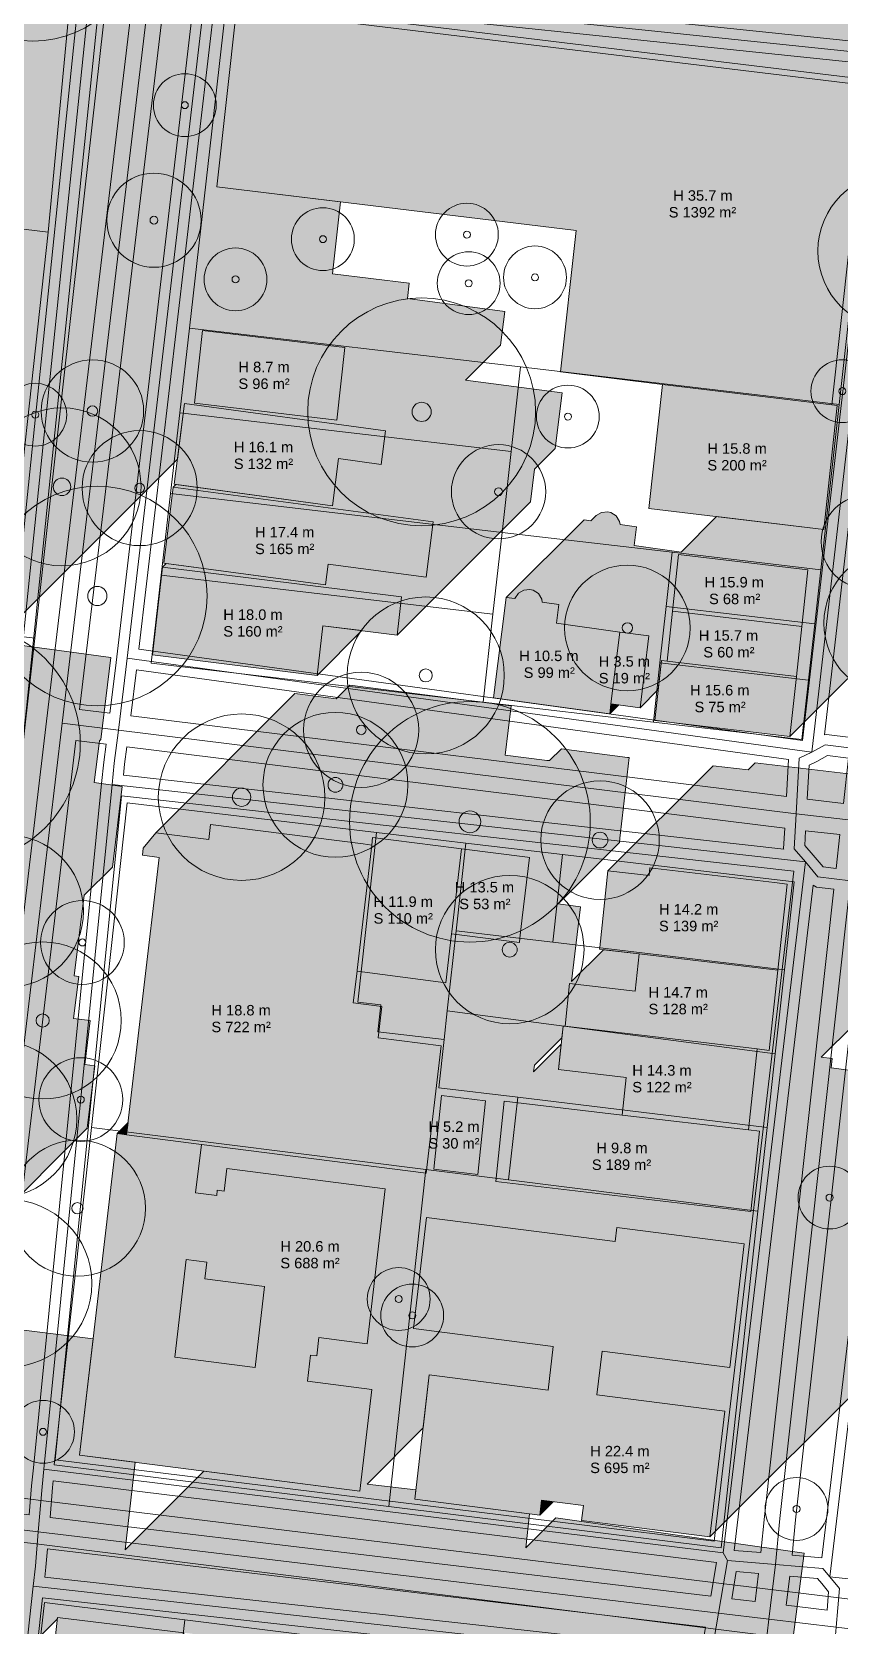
# Model space of a CAD drawing. Header units: metres. Extents: x -8 to 1190, y -11 to 1223.
# Drawn here: x 88.1 to 165.3, y 398 to 550.3 of the extents above; entities that cross this region are included whole.
import ezdxf

# ---------------------------------------------------------------- set-up
doc = ezdxf.new("R2010")
doc.units = ezdxf.units.M
doc.header["$MEASUREMENT"] = 0
for name, color, linetype, lineweight, true_color in [('TPX_BUILDING_AREAS_TEXT', 7, 'CONTINUOUS', 0, 0x000000), ('TPX_BUILDING_HEIGHTS_TEXT', 7, 'CONTINUOUS', 0, 0x000000), ('TPX_BUILDINGS', 7, 'CONTINUOUS', 0, 0x000000), ('TPX_BUILDINGS_HATCH', 7, 'CONTINUOUS', 0, 0xf0f0f0), ('TPX_BUILDINGS_SHADOWS_HATCH', 7, 'CONTINUOUS', 0, 0x000000), ('TPX_BUILDINGS_SHADOWS_OUTLINES', 7, 'CONTINUOUS', 0, 0x000000), ('TPX_CADASTRES', 7, 'CONTINUOUS', 0, 0x646464), ('TPX_RAILWAYS_AXES', 7, 'CONTINUOUS', 0, 0x464646), ('TPX_ROADS_AXES', 7, 'CONTINUOUS', 0, 0x323232), ('TPX_ROADS_CONTOURS', 7, 'CONTINUOUS', 0, 0x646464), ('TPX_VEGETATION_TREES_INDIVIDUAL', 7, 'CONTINUOUS', 0, 0x136734)]:
    doc.layers.add(name, color=color, linetype=linetype, lineweight=lineweight, true_color=true_color)
doc.styles.add('TPX_TEXTE', font='arial.ttf')

# ---------------------------------------------------------------- blocks, each defined once
blk = doc.blocks.new('TREETR006_CR070')
at = {"layer": 'TPX_VEGETATION_TREES_INDIVIDUAL'}
for radius in [7, 0.583]:
    blk.add_circle((0, 0, 0.04), radius, dxfattribs=at)
blk = doc.blocks.new('TREETR003_CR030')
at = {"layer": 'TPX_VEGETATION_TREES_INDIVIDUAL'}
for radius in [3, 0.333]:
    blk.add_circle((0, 0, 0.04), radius, dxfattribs=at)
blk = doc.blocks.new('TREETR005_CR065')
at = {"layer": 'TPX_VEGETATION_TREES_INDIVIDUAL'}
for radius in [6.5, 0.542]:
    blk.add_circle((0, 0, 0.04), radius, dxfattribs=at)
blk = doc.blocks.new('TREETR008_CR057')
at = {"layer": 'TPX_VEGETATION_TREES_INDIVIDUAL'}
for radius in [5.66, 0.75]:
    blk.add_circle((0, 0, 0.04), radius, dxfattribs=at)
blk = doc.blocks.new('TREETR007_CR071')
at = {"layer": 'TPX_VEGETATION_TREES_INDIVIDUAL'}
for radius in [7.09, 0.708]:
    blk.add_circle((0, 0, 0.04), radius, dxfattribs=at)
blk = doc.blocks.new('TREETR004_CR045')
at = {"layer": 'TPX_VEGETATION_TREES_INDIVIDUAL'}
for radius in [4.5, 0.375]:
    blk.add_circle((0, 0, 0.04), radius, dxfattribs=at)
blk = doc.blocks.new('TREETR006_CR073')
at = {"layer": 'TPX_VEGETATION_TREES_INDIVIDUAL'}
for radius in [7.28, 0.625]:
    blk.add_circle((0, 0, 0.04), radius, dxfattribs=at)
blk = doc.blocks.new('TREETR005_CR060')
at = {"layer": 'TPX_VEGETATION_TREES_INDIVIDUAL'}
for radius in [6, 0.5]:
    blk.add_circle((0, 0, 0.04), radius, dxfattribs=at)
blk = doc.blocks.new('TREETR008_CR076')
at = {"layer": 'TPX_VEGETATION_TREES_INDIVIDUAL'}
for radius in [7.55, 0.833]:
    blk.add_circle((0, 0, 0.04), radius, dxfattribs=at)
blk = doc.blocks.new('TREETR014_CR114')
at = {"layer": 'TPX_VEGETATION_TREES_INDIVIDUAL'}
for radius in [11.39, 1.36]:
    blk.add_circle((0, 0, 0.04), radius, dxfattribs=at)
blk = doc.blocks.new('TREETR005_CR055')
at = {"layer": 'TPX_VEGETATION_TREES_INDIVIDUAL'}
for radius in [5.5, 0.458]:
    blk.add_circle((0, 0, 0.04), radius, dxfattribs=at)
blk = doc.blocks.new('TREETR006_CR075')
at = {"layer": 'TPX_VEGETATION_TREES_INDIVIDUAL'}
for radius in [7.5, 0.625]:
    blk.add_circle((0, 0, 0.04), radius, dxfattribs=at)
blk = doc.blocks.new('TREETR003_CR040')
at = {"layer": 'TPX_VEGETATION_TREES_INDIVIDUAL'}
for radius in [4, 0.333]:
    blk.add_circle((0, 0, 0.04), radius, dxfattribs=at)
blk = doc.blocks.new('TREETR009_CR109')
at = {"layer": 'TPX_VEGETATION_TREES_INDIVIDUAL'}
for radius in [10.88, 0.917]:
    blk.add_circle((0, 0, 0.04), radius, dxfattribs=at)
blk = doc.blocks.new('TREETR005_CR049')
at = {"layer": 'TPX_VEGETATION_TREES_INDIVIDUAL'}
for radius in [4.89, 0.5]:
    blk.add_circle((0, 0, 0.04), radius, dxfattribs=at)
blk = doc.blocks.new('TREETR007_CR069')
at = {"layer": 'TPX_VEGETATION_TREES_INDIVIDUAL'}
for radius in [6.92, 0.708]:
    blk.add_circle((0, 0, 0.04), radius, dxfattribs=at)
blk = doc.blocks.new('TREETR010_CR115')
at = {"layer": 'TPX_VEGETATION_TREES_INDIVIDUAL'}
for radius in [11.49, 1.04]:
    blk.add_circle((0, 0, 0.04), radius, dxfattribs=at)
blk = doc.blocks.new('TREETR007_CR080')
at = {"layer": 'TPX_VEGETATION_TREES_INDIVIDUAL'}
for radius in [8, 0.667]:
    blk.add_circle((0, 0, 0.04), radius, dxfattribs=at)
blk = doc.blocks.new('TREETR009_CR105')
at = {"layer": 'TPX_VEGETATION_TREES_INDIVIDUAL'}
for radius in [10.48, 0.917]:
    blk.add_circle((0, 0, 0.04), radius, dxfattribs=at)
blk = doc.blocks.new('TREETR009_CR080')
at = {"layer": 'TPX_VEGETATION_TREES_INDIVIDUAL'}
for radius in [7.95, 0.875]:
    blk.add_circle((0, 0, 0.04), radius, dxfattribs=at)
blk = doc.blocks.new('TREETR012_CR103')
at = {"layer": 'TPX_VEGETATION_TREES_INDIVIDUAL'}
for radius in [10.33, 1.23]:
    blk.add_circle((0, 0, 0.04), radius, dxfattribs=at)

msp = doc.modelspace()

# ---------------------------------------------------------------- hatches: boundary and pattern name
at = {"layer": 'TPX_BUILDINGS_HATCH'}
for points in [[(62.11, 554.17), (60.9, 542.78), (69.66, 541.71), (69.81, 543.08), (77.14, 542.21), (76.12, 532.82), (77.31, 532.68), (89.66, 531.19), (91.88, 554.83), (62.56, 558.43), (62.42, 557.15), (62.11, 554.17)], [(107.62, 552.51), (105.76, 535.53), (140.05, 531.37), (138.56, 517.84), (148.29, 516.66), (164.48, 514.7), (167.84, 545.22), (107.62, 552.51)], [(63.1, 514.15), (61.51, 499.61), (74.62, 498.03), (74.22, 494.35), (85.48, 492.99), (89.66, 531.19), (77.31, 532.68), (77.12, 530.95), (65.12, 532.4), (63.87, 520.96), (75.16, 519.6), (74.41, 512.79), (63.1, 514.15)], [(104.4, 521.81), (103.62, 514.87), (117.2, 513.23), (117.98, 520.17), (104.4, 521.81)], [(148.29, 516.66), (146.99, 504.81), (163.69, 502.79), (164.99, 514.64), (164.48, 514.7), (148.29, 516.66)], [(102.67, 514.84), (101.69, 507.12), (116.79, 505.06), (117.36, 509.57), (121.45, 509.01), (121.86, 512.22), (102.67, 514.84)], [(101.6, 506.85), (100.69, 499.57), (116.12, 497.51), (116.37, 499.48), (125.74, 498.23), (126.4, 503.54), (101.6, 506.85)], [(149.84, 500.4), (149.25, 495), (161.61, 493.53), (162.19, 498.93), (149.84, 500.4)], [(100.58, 499.19), (99.61, 490.81), (115.34, 488.86), (115.89, 493.59), (122.98, 492.71), (123.4, 496.35), (100.58, 499.19)], [(133.39, 496.3), (132.18, 486.72), (143.26, 485.19), (143.38, 486.15), (144.24, 493), (138.18, 493.83), (138.41, 495.63), (136.83, 495.85), (136.77, 496.14), (136.45, 496.67), (135.94, 497), (135.65, 497.07), (135.05, 497.01), (134.54, 496.7), (134.21, 496.19), (133.39, 496.3)], [(149.25, 495), (148.74, 490.21), (161.09, 488.74), (161.61, 493.53), (149.25, 495)], [(144.24, 493), (143.38, 486.15), (146.16, 485.77), (147.01, 492.62), (144.24, 493)], [(148.2, 490.27), (147.58, 484.55), (160.47, 483.01), (161.09, 488.74), (148.74, 490.21), (148.2, 490.27)], [(100.24, 471.47), (97.14, 444.96), (104.28, 444.04), (125.75, 441.29), (127.17, 453.47), (121.15, 454.24), (121.51, 457.22), (118.78, 457.57), (119.14, 460.59), (119.15, 460.7), (120.55, 472.65), (119.74, 472.75), (105.15, 474.61), (104.98, 473.17), (99.92, 473.82), (98.73, 472.34), (98.65, 471.67), (100.24, 471.47)], [(119.15, 460.7), (119.14, 460.59), (127.62, 459.5), (128.16, 464.17), (128.18, 464.36), (129.11, 472.29), (128.84, 472.32), (128.63, 472.35), (120.63, 473.37), (120.55, 472.65), (119.15, 460.7)], [(128.18, 464.36), (128.16, 464.17), (134.64, 463.34), (134.68, 463.74), (134.91, 465.68), (135.59, 471.46), (135.43, 471.48), (129.11, 472.29), (128.18, 464.36)], [(142.31, 462.86), (142.3, 462.69), (146.08, 462.24), (159.3, 460.69), (160.19, 468.92), (159, 469.06), (147.1, 470.46), (147.02, 469.74), (143.1, 470.19), (142.31, 462.86)], [(139.44, 459.42), (139, 455.33), (157.34, 453.17), (158.49, 453.03), (159.3, 460.69), (146.08, 462.24), (145.7, 458.69), (139.44, 459.42)], [(138.81, 455.35), (138.37, 451.21), (144.83, 450.45), (144.45, 446.85), (156.52, 445.44), (157.34, 453.17), (139, 455.33), (138.81, 455.35)], [(127.19, 448.71), (126.46, 441.67), (130.66, 441.18), (131.4, 448.22), (127.19, 448.71)], [(133.2, 448.18), (132.38, 440.51), (156.74, 437.65), (157.56, 445.32), (156.52, 445.44), (144.45, 446.85), (133.2, 448.18)], [(125.76, 437.08), (124.52, 426.46), (137.88, 424.75), (137.4, 420.58), (126.04, 422.03), (124.66, 410.15), (136.6, 408.63), (136.76, 410.05), (140.75, 409.54), (140.58, 408.12), (152.83, 406.55), (154.24, 418.57), (142.04, 420.13), (142.53, 424.29), (154.72, 422.73), (156.09, 434.55), (143.93, 436.1), (143.78, 434.78), (125.76, 437.08)], [(90.54, 398.86), (88.33, 378.94), (90.11, 378.73), (90.02, 377.89), (98.59, 376.85), (100.04, 389.94), (101.78, 389.73), (102.62, 397.39), (90.54, 398.86)]]:
    msp.add_hatch(color=256, dxfattribs=at).paths.add_polyline_path(points)
h = msp.add_hatch(color=256, dxfattribs=at)
h.paths.add_polyline_path([(96.23, 445.08), (92.64, 414.36), (119.42, 410.93), (120.56, 420.64), (114.41, 421.43), (114.7, 423.93), (115.29, 423.85), (115.5, 425.61), (120.1, 425.01), (121.83, 439.82), (106.7, 441.75), (106.45, 439.59), (105.8, 439.67), (105.74, 439.16), (103.73, 439.43), (104.28, 444.04), (97.14, 444.96), (96.23, 445.08)])
h.paths.add_polyline_path([(101.75, 423.71), (102.84, 433.06), (104.81, 432.81), (104.62, 431.2), (110.32, 430.47), (109.41, 422.73), (101.75, 423.71)], flags=16)
at = {"layer": 'TPX_BUILDINGS_SHADOWS_HATCH'}
h = msp.add_hatch(color=256, dxfattribs=at)
h.paths.add_polyline_path([(79.32, 575.18), (62.56, 558.43), (91.88, 554.83), (89.66, 531.19), (85.48, 492.99), (101.99, 509.51), (102.67, 514.84), (121.86, 512.22), (121.45, 509.01), (117.36, 509.57), (116.79, 505.06), (101.85, 507.1), (101.6, 506.85), (126.4, 503.54), (125.74, 498.23), (116.37, 499.48), (116.12, 497.51), (100.93, 499.54), (100.58, 499.19), (123.4, 496.35), (122.98, 492.71), (135.71, 505.44), (136.07, 508.56), (138.05, 510.53), (138.71, 515.84), (129.51, 517.07), (132.84, 520.4), (133.24, 523.61), (123.97, 524.87), (124.13, 526.32), (116.81, 527.21), (117.56, 534.1), (105.76, 535.53), (107.62, 552.51), (167.84, 545.22), (164.48, 514.7), (164.99, 514.64), (163.69, 502.79), (153.47, 504.03), (150.08, 500.64), (145.6, 501.25), (145.83, 503.06), (144.26, 503.27), (144.19, 503.57), (143.88, 504.09), (143.37, 504.42), (143.08, 504.49), (142.48, 504.43), (141.97, 504.12), (141.47, 503.63), (140.81, 503.73), (133.39, 496.3), (134.21, 496.19), (134.54, 496.7), (135.05, 497.01), (135.65, 497.07), (135.94, 497), (136.45, 496.67), (136.77, 496.14), (136.83, 495.85), (138.41, 495.63), (138.18, 493.83), (144.24, 493), (147.01, 492.62), (146.16, 485.77), (147.9, 487.51), (148.2, 490.27), (148.74, 490.21), (149.25, 495), (149.84, 500.4), (162.19, 498.93), (161.61, 493.53), (161.09, 488.74), (160.47, 483.01), (171.5, 494.04), (172.12, 499.77), (172.19, 499.84), (172.71, 504.63), (172.85, 504.77), (173.43, 510.17), (171.32, 510.42), (174.86, 513.96), (176.16, 525.81), (175.65, 525.87), (182.97, 533.19), (181.97, 533.31), (183.16, 543.73), (189.37, 542.95), (195.37, 542.2), (201.97, 541.38), (207.92, 540.63), (213.69, 539.91), (213.56, 538.76), (214.07, 538.71), (215.11, 539.7), (217.15, 539.44), (217.83, 538.1), (219.87, 537.84), (219.98, 538.85), (222.83, 538.49), (223.81, 537.5), (225.87, 537.24), (227.82, 537), (229.24, 537.69), (231.8, 537.38), (234.8, 537), (235.84, 535.99), (238.09, 535.72), (239.72, 535.51), (241.23, 536.19), (244.01, 535.85), (243.91, 534.98), (242.86, 526), (251, 534.14), (252.04, 543.12), (252.14, 543.98), (249.36, 544.32), (247.85, 543.65), (246.23, 543.85), (245.8, 543.43), (243.55, 543.7), (242.5, 544.71), (239.5, 545.08), (239.43, 545.01), (236.88, 545.33), (235.46, 544.64), (233.75, 544.85), (233.79, 545.16), (231.73, 545.41), (230.75, 546.41), (227.9, 546.77), (227.7, 546.57), (226.45, 546.72), (225.77, 548.07), (223.74, 548.33), (222.69, 547.33), (222.19, 547.39), (222.12, 547.32), (222.24, 548.46), (216.48, 549.19), (216.41, 549.11), (210.64, 549.84), (210.67, 550.07), (204.06, 550.9), (203.99, 550.83), (198.12, 551.56), (198.14, 551.72), (191.93, 552.5), (191, 551.57), (191.65, 557.46), (183.47, 558.43), (184.34, 566.41), (201.96, 564.33), (201.09, 556.35), (210.78, 566.04), (211.6, 573.58), (195.71, 575.39), (195.81, 576.31), (193.26, 576.6), (192.98, 574.03), (185.59, 574.88), (185.62, 575.15), (185.05, 574.58), (198.64, 573.01), (197.79, 565.06), (184.19, 566.63), (184.71, 571.47), (179.61, 572.09), (179.85, 572.34), (180.79, 580.2), (181.5, 580.91), (183.37, 596.61), (184.29, 597.53), (185.2, 605.09), (182.99, 605.38), (183.55, 610.02), (184.46, 617.62), (183.84, 617.7), (184.71, 624.94), (183.91, 625.05), (184.54, 625.69), (185.42, 633.05), (172.89, 634.69), (161.93, 623.73), (174.46, 622.09), (173.58, 614.73), (174.38, 614.62), (173.43, 606.63), (172.52, 598.99), (171.63, 591.52), (170.72, 583.95), (168.84, 568.25), (167.9, 560.39), (139.16, 564.15), (140.1, 572.01), (155.59, 569.99), (157.18, 583.29), (154.5, 583.64), (156.64, 585.79), (153.22, 586.23), (154.14, 593.8), (153.35, 593.91), (152.33, 595.63), (152.58, 597.79), (153.56, 599.03), (155.06, 598.83), (155.34, 601.23), (159.18, 600.73), (160.09, 608.34), (161.1, 616.8), (152.17, 617.7), (156.46, 621.99), (157.37, 629.56), (154.94, 629.87), (155.94, 638.94), (129.03, 642.2), (116.16, 629.33), (143.07, 626.07), (141.38, 610.78), (139.26, 611.04), (137.59, 595.84), (129.34, 596.84), (129.77, 600.74), (121.49, 601.74), (121.08, 597.98), (114.94, 598.72), (113.15, 596.92), (119.89, 596.24), (120.76, 597.08), (122.61, 596.9), (123.62, 595.56), (126.96, 595.22), (128.51, 596.45), (129.84, 596.31), (130.58, 595.01), (136.97, 594.36), (136.73, 591.72), (139.96, 591.39), (139.73, 588.75), (136.5, 589.07), (136.41, 588.15), (136.3, 588.17), (134.9, 572.63), (136.55, 572.46), (135.88, 565.02), (121.58, 566.47), (117.63, 562.52), (108.28, 563.65), (107.85, 563.22), (108.64, 571.59), (79.32, 575.18)])
h.paths.add_polyline_path([(103.62, 514.87), (104.4, 521.81), (117.98, 520.17), (117.2, 513.23), (103.62, 514.87)], flags=16)
h.paths.add_polyline_path([(144.93, 618.21), (145.83, 625.79), (152.7, 624.89), (151.79, 617.32), (144.93, 618.21)], flags=16)
for points in [[(115.89, 493.59), (115.34, 488.86), (119.61, 493.13), (115.89, 493.59)], [(143.38, 486.15), (143.26, 485.19), (144.12, 486.05), (143.38, 486.15)], [(97.28, 446.13), (96.23, 445.08), (97.14, 444.96), (97.28, 446.13)], [(102.84, 433.06), (101.75, 423.71), (109.41, 422.73), (110.32, 430.47), (104.62, 431.2), (104.81, 432.81), (102.84, 433.06)], [(136.76, 410.05), (136.6, 408.63), (137.88, 409.9), (136.76, 410.05)]]:
    msp.add_hatch(color=256, dxfattribs=at).paths.add_polyline_path(points)
h = msp.add_hatch(color=256, dxfattribs=at)
h.paths.add_polyline_path([(63.22, 428.91), (39.25, 404.94), (39.87, 405.31), (53.03, 403.66), (52.23, 396.68), (60.79, 395.6), (61.58, 402.55), (75.26, 400.84), (73.01, 381.17), (60.09, 382.8), (59.76, 379.88), (70.8, 378.49), (69.91, 370.79), (70.33, 370.74), (69.44, 362.95), (68.49, 354.66), (67.97, 354.74), (67.06, 346.85), (65.88, 346.99), (64.88, 338.32), (63.96, 330.35), (66.99, 329.97), (64.85, 311.48), (64.14, 311.57), (63.29, 304.11), (62.44, 296.7), (61.57, 289.1), (60.69, 281.45), (59.79, 273.65), (58.04, 258.35), (57.11, 250.17), (56.73, 250.22), (55.61, 240.48), (56.28, 240.4), (55.19, 230.93), (54.28, 222.96), (53.42, 215.48), (52.49, 215.59), (52.08, 212.06), (51.63, 208.08), (50.74, 200.35), (50.27, 200.41), (49.76, 196.03), (50.77, 195.9), (50.6, 194.46), (50.4, 192.73), (50.03, 192.77), (49.24, 185.97), (61.34, 198.06), (62.06, 204.39), (65.54, 207.86), (65.73, 209.59), (65.9, 211.03), (64.9, 211.16), (65.4, 215.54), (64.83, 215.61), (65.56, 222.01), (66.01, 225.99), (66.28, 228.34), (67, 229.05), (67.86, 236.54), (67.73, 236.56), (68.63, 244.37), (69.55, 245.29), (70.63, 254.75), (69.96, 254.83), (71.8, 256.67), (72.93, 266.41), (70.71, 266.69), (71.27, 271.57), (71.2, 271.58), (72.07, 279.15), (72.78, 279.86), (73.65, 287.51), (73.28, 287.56), (74.13, 294.88), (74.2, 294.95), (75.07, 302.6), (74.89, 302.63), (75.73, 310), (75.61, 310.01), (76.44, 317.26), (76.38, 317.27), (77.12, 323.75), (80.05, 326.68), (82.19, 345.18), (79.16, 345.56), (74.91, 346.08), (74.2, 345.38), (74.5, 347.94), (74.13, 347.99), (74.89, 354.68), (80.22, 360), (81.04, 367.21), (81.15, 367.32), (82.1, 375.61), (81.6, 375.67), (82.43, 382.83), (82, 382.88), (82.89, 390.58), (82.47, 390.63), (90.52, 398.68), (90.54, 398.86), (102.62, 397.39), (121.15, 395.13), (119.95, 384.33), (116.71, 384.73), (116.5, 382.84), (117.46, 382.72), (116.82, 376.96), (103.08, 378.64), (103.68, 384.1), (104.71, 383.97), (104.91, 385.85), (101.39, 386.28), (101.78, 389.73), (100.04, 389.94), (98.59, 376.85), (91.51, 377.7), (89.58, 375.77), (110, 373.22), (109.09, 365.22), (108.58, 360.77), (105.07, 361.21), (104.72, 358.05), (102.95, 358.27), (102.63, 355.39), (100.49, 355.66), (99.97, 351.03), (111.47, 349.59), (110.89, 344.5), (99.19, 345.96), (98.95, 343.87), (105.44, 343.05), (105.15, 340.58), (103.79, 340.76), (103.3, 336.45), (102.74, 336.52), (101.43, 324.99), (99.06, 325.29), (98.87, 323.62), (99.44, 323.55), (98.53, 315.58), (107.3, 314.48), (106.38, 306.53), (106.98, 306.46), (104.4, 284), (95.27, 285.12), (96.31, 294.09), (88.13, 295.1), (87.11, 286.16), (94.62, 285.2), (93.73, 277.35), (92.85, 269.61), (96.06, 269.2), (95.01, 259.92), (94.33, 253.99), (104.11, 252.77), (103.24, 245.06), (100.57, 245.4), (99.72, 237.97), (94.32, 238.65), (94.51, 240.29), (82.54, 241.78), (82.35, 240.15), (90.64, 239.11), (89.77, 231.47), (91.07, 231.3), (90.69, 227.98), (91.62, 227.86), (92.38, 227.27), (92.17, 225.42), (91.6, 224.57), (90.36, 224.73), (90.22, 223.51), (80.86, 224.68), (71.21, 215.03), (85.26, 213.25), (85, 211.06), (88.75, 210.59), (87.7, 201.54), (80.97, 202.39), (80.73, 200.33), (83.95, 199.91), (83.22, 193.57), (82.35, 193.69), (82.03, 190.97), (85.15, 190.58), (85.3, 191.98), (86.71, 191.81), (87.42, 198.02), (95.67, 196.97), (100.65, 200.22), (104.09, 199.78), (103.36, 193.49), (111.48, 192.46), (111.83, 195.47), (116.49, 194.88), (121.76, 194.21), (122.9, 204.1), (112.67, 205.4), (112.83, 206.77), (110.92, 207.01), (111.35, 210.7), (107.86, 211.14), (108.14, 213.58), (108.85, 219.71), (110.66, 219.48), (110.85, 221.22), (113.05, 220.94), (113.44, 224.29), (112.34, 223.2), (112.64, 225.73), (112.7, 225.8), (111.04, 226.01), (110.8, 223.9), (107.32, 224.34), (106.17, 225.73), (106.58, 229.31), (110.39, 228.83), (111.28, 236.53), (103.15, 237.56), (103.81, 243.24), (114.91, 241.83), (115.11, 243.55), (109.48, 244.26), (109.96, 248.39), (121.1, 246.98), (121.74, 252.6), (122.43, 258.5), (126.84, 257.94), (127.49, 263.56), (123.01, 259.09), (120.92, 259.35), (117.28, 255.72), (117.67, 259.1), (109.97, 260.07), (110.41, 263.89), (109.22, 264.04), (108.46, 263.28), (104.15, 263.82), (106.99, 266.65), (107.66, 272.58), (107.6, 272.58), (108.65, 281.79), (104.7, 282.28), (104.95, 284.55), (120.1, 299.7), (117.55, 300.02), (117.99, 303.86), (123.56, 303.16), (123.84, 305.67), (123.26, 305.74), (123.5, 307.83), (118.24, 308.49), (117.44, 309.5), (116.96, 309.56), (117.44, 313.76), (124.34, 312.88), (124.7, 316.09), (117.1, 317.05), (117.62, 321.57), (125.08, 320.62), (125.45, 323.84), (117.95, 324.78), (118.48, 329.37), (115.97, 329.69), (116.67, 335.75), (124.21, 334.8), (124.46, 336.94), (142.21, 334.69), (141.26, 326.48), (140.36, 318.69), (139.47, 310.96), (138.76, 311.06), (137.93, 303.88), (138.18, 303.85), (137.28, 296.06), (137.9, 295.98), (137, 288.23), (139.37, 287.94), (135.77, 256.8), (133.99, 257.03), (133.31, 251.14), (132.66, 245.52), (133.01, 245.47), (132.33, 239.62), (131.68, 233.94), (130.86, 234.05), (129.97, 226.34), (130.6, 226.26), (129.74, 218.82), (127.97, 203.46), (128.25, 203.42), (125.01, 175.41), (138.45, 188.84), (141.68, 216.85), (140.41, 217.02), (141.14, 223.26), (141.77, 223.9), (142.68, 231.76), (142.75, 231.83), (143.61, 239.27), (142.98, 239.35), (143.97, 240.34), (144.86, 248.05), (141.48, 248.48), (141.52, 248.81), (143.29, 250.58), (143.97, 256.43), (143.62, 256.48), (141.52, 256.74), (141.86, 259.69), (141.8, 259.7), (142.21, 263.25), (149.98, 271.01), (153.58, 302.15), (151.22, 302.44), (150.54, 302.53), (151.33, 309.41), (150.72, 309.5), (151.35, 310.14), (152.26, 317.92), (150.33, 318.16), (150.81, 322.31), (151.49, 322.98), (152.38, 330.71), (152.26, 330.72), (153.14, 338.36), (152.71, 338.42), (153.59, 346.08), (150.57, 346.46), (154.26, 350.15), (154.57, 352.48), (153.97, 353.4), (152.62, 353.6), (153.2, 357.96), (153.08, 357.97), (153.77, 363.23), (153.71, 363.24), (153.88, 364.59), (154.92, 365.63), (155.39, 366.31), (155.66, 367.09), (155.63, 368.31), (156.57, 375.49), (155.43, 375.66), (156.24, 381.89), (159.08, 384.73), (160.1, 392.41), (159.09, 392.56), (160.36, 393.83), (161.82, 404.99), (138.13, 408.38), (135.25, 405.5), (135.61, 408.75), (124.66, 410.15), (124.76, 411.04), (120.1, 411.6), (125.45, 416.96), (126.04, 422.03), (137.4, 420.58), (137.88, 424.75), (124.52, 426.46), (125.76, 437.08), (143.78, 434.78), (143.93, 436.1), (156.09, 434.55), (154.72, 422.73), (142.53, 424.29), (142.04, 420.13), (154.24, 418.57), (152.83, 406.55), (168.67, 422.39), (170.08, 434.41), (166.82, 434.83), (170.56, 438.57), (171.93, 450.38), (164.39, 451.35), (164.49, 452.25), (163.45, 452.37), (166.63, 455.55), (167.3, 461.83), (168.89, 463.42), (169.7, 471.08), (169.39, 471.12), (170.23, 478.96), (169.04, 479.1), (157.14, 480.5), (156.49, 479.84), (153.14, 480.23), (143.1, 470.19), (147.02, 469.74), (147.1, 470.46), (159, 469.06), (160.19, 468.92), (159.3, 460.69), (158.49, 453.03), (157.34, 453.17), (156.52, 445.44), (157.56, 445.32), (156.74, 437.65), (132.38, 440.51), (133.2, 448.18), (144.45, 446.85), (144.83, 450.45), (138.37, 451.21), (138.62, 453.61), (136, 450.99), (136.08, 451.62), (138.69, 454.24), (138.81, 455.35), (139, 455.33), (139.44, 459.42), (145.7, 458.69), (146.08, 462.24), (142.66, 462.64), (139.63, 459.61), (140.46, 466.76), (138.33, 467.03), (144.19, 472.89), (144.23, 473.29), (144.46, 475.23), (145.13, 481), (144.97, 481.02), (138.66, 481.84), (137.53, 480.71), (137.25, 480.73), (137.05, 480.77), (133.29, 481.25), (133.84, 485.95), (133.03, 486.04), (118.44, 487.91), (117.14, 486.61), (113.21, 487.11), (99.92, 473.82), (104.98, 473.17), (105.15, 474.61), (119.74, 472.75), (120.55, 472.65), (120.63, 473.37), (128.63, 472.35), (128.84, 472.32), (129.11, 472.29), (135.43, 471.48), (135.59, 471.46), (134.91, 465.68), (134.68, 463.74), (134.64, 463.34), (128.16, 464.17), (127.62, 459.5), (119.14, 460.59), (118.78, 457.57), (121.51, 457.22), (121.15, 454.24), (127.17, 453.47), (125.75, 441.29), (104.28, 444.04), (103.73, 439.43), (105.74, 439.16), (105.8, 439.67), (106.45, 439.59), (106.7, 441.75), (121.83, 439.82), (120.1, 425.01), (115.5, 425.61), (115.29, 423.85), (114.7, 423.93), (114.41, 421.43), (120.56, 420.64), (119.42, 410.93), (104.52, 412.84), (97.01, 405.33), (97.96, 413.68), (92.64, 414.36), (93.94, 425.47), (85.56, 426.52), (79.29, 420.26), (76.2, 420.65), (77, 427.64), (75.61, 427.81), (93.38, 445.59), (94.11, 451.54), (93.14, 451.67), (93.66, 455.88), (92.08, 456.09), (92.57, 460.1), (92.15, 460.16), (93.09, 467.86), (95.78, 470.54), (96.73, 478.25), (94.04, 478.61), (94.54, 482.6), (94.68, 482.74), (95.64, 490.56), (77.04, 493.07), (64.45, 480.49), (83.05, 477.98), (82.09, 470.16), (80.98, 461.11), (80.23, 454.99), (79.21, 446.74), (78.26, 439.02), (76.98, 439.19), (76.3, 433.72), (75.56, 427.77), (70.24, 428.48), (63.84, 429.29), (63.22, 428.91)])
h.paths.add_polyline_path([(109.99, 362.18), (119.75, 371.94), (120.31, 376.84), (120.77, 380.91), (125.13, 385.27), (123.21, 385.54), (124.41, 394.66), (148.1, 391.27), (146.64, 380.11), (147.65, 379.97), (146.64, 372.28), (146.33, 372.33), (145.26, 364.18), (144.31, 356.99), (144.35, 355.77), (144.08, 354.99), (143.61, 354.32), (142.62, 353.68), (142.38, 351.85), (141.67, 346.43), (141.1, 342.07), (142.44, 341.87), (143.04, 340.95), (142.74, 338.63), (142, 338.22), (135.01, 339.22), (135.17, 340.42), (132.36, 340.82), (132.23, 339.78), (129.78, 340.14), (129.9, 341.05), (126.95, 341.47), (126.8, 340.36), (119.32, 341.44), (119.61, 343.69), (116.18, 344.12), (114.46, 344.33), (111.43, 341.3), (111.85, 345.01), (112.92, 346.07), (112.98, 346.59), (121.92, 355.53), (122.5, 360.62), (111, 362.06), (109.99, 362.18)], flags=16)
h.paths.add_polyline_path([(126.46, 441.67), (127.19, 448.71), (131.4, 448.22), (130.66, 441.18), (126.46, 441.67)], flags=16)

# ---------------------------------------------------------------- linework, layer by layer
at = {"layer": 'TPX_BUILDINGS', "elevation": 0.04}
for points in [[(62.11, 554.17), (60.9, 542.78), (69.66, 541.71), (69.81, 543.08), (77.14, 542.21), (76.12, 532.82), (77.31, 532.68), (89.66, 531.19), (91.88, 554.83), (62.56, 558.43), (62.42, 557.15)], [(107.62, 552.51), (105.76, 535.53), (140.05, 531.37), (138.56, 517.84), (148.29, 516.66), (164.48, 514.7), (167.84, 545.22)], [(63.1, 514.15), (61.51, 499.61), (74.62, 498.03), (74.22, 494.35), (85.48, 492.99), (89.66, 531.19), (77.31, 532.68), (77.12, 530.95), (65.12, 532.4), (63.87, 520.96), (75.16, 519.6), (74.41, 512.79)], [(104.4, 521.81), (103.62, 514.87), (117.2, 513.23), (117.98, 520.17)], [(148.29, 516.66), (146.99, 504.81), (163.69, 502.79), (164.99, 514.64), (164.48, 514.7)], [(102.67, 514.84), (101.69, 507.12), (116.79, 505.06), (117.36, 509.57), (121.45, 509.01), (121.86, 512.22)], [(101.6, 506.85), (100.69, 499.57), (116.12, 497.51), (116.37, 499.48), (125.74, 498.23), (126.4, 503.54)], [(149.84, 500.4), (149.25, 495), (161.61, 493.53), (162.19, 498.93)], [(100.58, 499.19), (99.61, 490.81), (115.34, 488.86), (115.89, 493.59), (122.98, 492.71), (123.4, 496.35)], [(133.39, 496.3), (132.18, 486.72), (143.26, 485.19), (143.38, 486.15), (144.24, 493), (138.18, 493.83), (138.41, 495.63), (136.83, 495.85), (136.77, 496.14), (136.45, 496.67), (135.94, 497), (135.65, 497.07), (135.05, 497.01), (134.54, 496.7), (134.21, 496.19)], [(149.25, 495), (148.74, 490.21), (161.09, 488.74), (161.61, 493.53)], [(144.24, 493), (143.38, 486.15), (146.16, 485.77), (147.01, 492.62)], [(148.2, 490.27), (147.58, 484.55), (160.47, 483.01), (161.09, 488.74), (148.74, 490.21)], [(100.24, 471.47), (97.14, 444.96), (104.28, 444.04), (125.75, 441.29), (127.17, 453.47), (121.15, 454.24), (121.51, 457.22), (118.78, 457.57), (119.14, 460.59), (119.15, 460.7), (120.55, 472.65), (119.74, 472.75), (105.15, 474.61), (104.98, 473.17), (99.92, 473.82), (98.73, 472.34), (98.65, 471.67)], [(119.15, 460.7), (119.14, 460.59), (127.62, 459.5), (128.16, 464.17), (128.18, 464.36), (129.11, 472.29), (128.84, 472.32), (128.63, 472.35), (120.63, 473.37), (120.55, 472.65)], [(128.18, 464.36), (128.16, 464.17), (134.64, 463.34), (134.68, 463.74), (134.91, 465.68), (135.59, 471.46), (135.43, 471.48), (129.11, 472.29)], [(142.31, 462.86), (142.3, 462.69), (146.08, 462.24), (159.3, 460.69), (160.19, 468.92), (159, 469.06), (147.1, 470.46), (147.02, 469.74), (143.1, 470.19)], [(139.44, 459.42), (139, 455.33), (157.34, 453.17), (158.49, 453.03), (159.3, 460.69), (146.08, 462.24), (145.7, 458.69)], [(138.81, 455.35), (138.37, 451.21), (144.83, 450.45), (144.45, 446.85), (156.52, 445.44), (157.34, 453.17), (139, 455.33)], [(127.19, 448.71), (126.46, 441.67), (130.66, 441.18), (131.4, 448.22)], [(133.2, 448.18), (132.38, 440.51), (156.74, 437.65), (157.56, 445.32), (156.52, 445.44), (144.45, 446.85)], [(96.23, 445.08), (92.64, 414.36), (119.42, 410.93), (120.56, 420.64), (114.41, 421.43), (114.7, 423.93), (115.29, 423.85), (115.5, 425.61), (120.1, 425.01), (121.83, 439.82), (106.7, 441.75), (106.45, 439.59), (105.8, 439.67), (105.74, 439.16), (103.73, 439.43), (104.28, 444.04), (97.14, 444.96)], [(125.76, 437.08), (124.52, 426.46), (137.88, 424.75), (137.4, 420.58), (126.04, 422.03), (124.66, 410.15), (136.6, 408.63), (136.76, 410.05), (140.75, 409.54), (140.58, 408.12), (152.83, 406.55), (154.24, 418.57), (142.04, 420.13), (142.53, 424.29), (154.72, 422.73), (156.09, 434.55), (143.93, 436.1), (143.78, 434.78)], [(101.75, 423.71), (102.84, 433.06), (104.81, 432.81), (104.62, 431.2), (110.32, 430.47), (109.41, 422.73)], [(90.54, 398.86), (88.33, 378.94), (90.11, 378.73), (90.02, 377.89), (98.59, 376.85), (100.04, 389.94), (101.78, 389.73), (102.62, 397.39)]]:
    msp.add_lwpolyline(points, close=True, dxfattribs=at)
at = {"layer": 'TPX_BUILDINGS_SHADOWS_OUTLINES', "elevation": 0.04}
for points in [[(91.88, 554.83), (89.66, 531.19), (85.48, 492.99), (101.99, 509.51), (102.67, 514.84), (121.86, 512.22), (121.45, 509.01), (117.36, 509.57), (116.79, 505.06), (101.85, 507.1), (101.6, 506.85), (126.4, 503.54), (125.74, 498.23), (116.37, 499.48), (116.12, 497.51), (100.93, 499.54), (100.58, 499.19), (123.4, 496.35), (122.98, 492.71), (135.71, 505.44), (136.07, 508.56), (138.05, 510.53), (138.71, 515.84), (129.51, 517.07), (132.84, 520.4), (133.24, 523.61), (123.97, 524.87), (124.13, 526.32), (116.81, 527.21), (117.56, 534.1), (105.76, 535.53), (107.62, 552.51), (167.84, 545.22), (164.48, 514.7), (164.99, 514.64), (163.69, 502.79), (153.47, 504.03), (150.08, 500.64), (145.6, 501.25), (145.83, 503.06), (144.26, 503.27), (144.19, 503.57), (143.88, 504.09), (143.37, 504.42), (143.08, 504.49), (142.48, 504.43), (141.97, 504.12), (141.47, 503.63), (140.81, 503.73), (133.39, 496.3), (134.21, 496.19), (134.54, 496.7), (135.05, 497.01), (135.65, 497.07), (135.94, 497), (136.45, 496.67), (136.77, 496.14), (136.83, 495.85), (138.41, 495.63), (138.18, 493.83), (144.24, 493), (147.01, 492.62), (146.16, 485.77), (147.9, 487.51), (148.2, 490.27), (148.74, 490.21), (149.25, 495), (149.84, 500.4), (162.19, 498.93), (161.61, 493.53), (161.09, 488.74), (160.47, 483.01), (171.5, 494.04)], [(75.61, 427.81), (93.38, 445.59), (94.11, 451.54), (93.14, 451.67), (93.66, 455.88), (92.08, 456.09), (92.57, 460.1), (92.15, 460.16), (93.09, 467.86), (95.78, 470.54), (96.73, 478.25), (94.04, 478.61), (94.54, 482.6), (94.68, 482.74), (95.64, 490.56), (77.04, 493.07)], [(169.04, 479.1), (157.14, 480.5), (156.49, 479.84), (153.14, 480.23), (143.1, 470.19), (147.02, 469.74), (147.1, 470.46), (159, 469.06), (160.19, 468.92), (159.3, 460.69), (158.49, 453.03), (157.34, 453.17), (156.52, 445.44), (157.56, 445.32), (156.74, 437.65), (132.38, 440.51), (133.2, 448.18), (144.45, 446.85), (144.83, 450.45), (138.37, 451.21), (138.62, 453.61), (136, 450.99), (136.08, 451.62), (138.69, 454.24), (138.81, 455.35), (139, 455.33), (139.44, 459.42), (145.7, 458.69), (146.08, 462.24), (142.66, 462.64), (139.63, 459.61), (140.46, 466.76), (138.33, 467.03), (144.19, 472.89), (144.23, 473.29), (144.46, 475.23), (145.13, 481), (144.97, 481.02), (138.66, 481.84), (137.53, 480.71), (137.25, 480.73), (137.05, 480.77), (133.29, 481.25), (133.84, 485.95), (133.03, 486.04), (118.44, 487.91), (117.14, 486.61), (113.21, 487.11), (99.92, 473.82), (104.98, 473.17), (105.15, 474.61), (119.74, 472.75), (120.55, 472.65), (120.63, 473.37), (128.63, 472.35), (128.84, 472.32), (129.11, 472.29), (135.43, 471.48), (135.59, 471.46), (134.91, 465.68), (134.68, 463.74), (134.64, 463.34), (128.16, 464.17), (127.62, 459.5), (119.14, 460.59), (118.78, 457.57), (121.51, 457.22), (121.15, 454.24), (127.17, 453.47), (125.75, 441.29), (104.28, 444.04), (103.73, 439.43), (105.74, 439.16), (105.8, 439.67), (106.45, 439.59), (106.7, 441.75), (121.83, 439.82), (120.1, 425.01), (115.5, 425.61), (115.29, 423.85), (114.7, 423.93), (114.41, 421.43), (120.56, 420.64), (119.42, 410.93), (104.52, 412.84), (97.01, 405.33), (97.96, 413.68), (92.64, 414.36), (93.94, 425.47), (85.56, 426.52)], [(171.93, 450.38), (164.39, 451.35), (164.49, 452.25), (163.45, 452.37), (166.63, 455.55)], [(160.36, 393.83), (161.82, 404.99), (138.13, 408.38), (135.25, 405.5), (135.61, 408.75), (124.66, 410.15), (124.76, 411.04), (120.1, 411.6), (125.45, 416.96), (126.04, 422.03), (137.4, 420.58), (137.88, 424.75), (124.52, 426.46), (125.76, 437.08), (143.78, 434.78), (143.93, 436.1), (156.09, 434.55), (154.72, 422.73), (142.53, 424.29), (142.04, 420.13), (154.24, 418.57), (152.83, 406.55), (168.67, 422.39)], [(82.47, 390.63), (90.52, 398.68), (90.54, 398.86), (102.62, 397.39)]]:
    msp.add_lwpolyline(points, dxfattribs=at)
for points in [[(103.62, 514.87), (104.4, 521.81), (117.98, 520.17), (117.2, 513.23)], [(115.89, 493.59), (115.34, 488.86), (119.61, 493.13)], [(143.38, 486.15), (143.26, 485.19), (144.12, 486.05)], [(126.46, 441.67), (127.19, 448.71), (131.4, 448.22), (130.66, 441.18)], [(97.28, 446.13), (96.23, 445.08), (97.14, 444.96)], [(102.84, 433.06), (101.75, 423.71), (109.41, 422.73), (110.32, 430.47), (104.62, 431.2), (104.81, 432.81)], [(136.76, 410.05), (136.6, 408.63), (137.88, 409.9)]]:
    msp.add_lwpolyline(points, close=True, dxfattribs=at)
at = {"layer": 'TPX_CADASTRES', "elevation": 0.02}
for points in [[(60.3, 535.05), (55.98, 496.24), (60.42, 495.71), (88.37, 492.41), (92.72, 531.22), (95.33, 554.53), (62.89, 558.36), (61.2, 543.19)], [(106.68, 553.21), (103.14, 522.03), (134.75, 518.32), (165.18, 514.75), (168.61, 545.7)], [(103.14, 522.03), (102.22, 513.95), (133.85, 510.25), (134.75, 518.32)], [(133.85, 510.25), (132.99, 502.52), (149.23, 500.62), (163.42, 498.95), (165.18, 514.75), (134.75, 518.32)], [(102.22, 513.95), (101.34, 506.23), (132.99, 502.52), (133.85, 510.25)], [(101.34, 506.23), (100.45, 498.42), (132.12, 494.7), (132.99, 502.52)], [(132.12, 494.7), (131.19, 486.3), (147.43, 484.39), (148.06, 490.07), (148.65, 495.43), (149.23, 500.62), (132.99, 502.52)], [(149.23, 500.62), (148.65, 495.43), (162.84, 493.77), (163.42, 498.95)], [(100.45, 498.42), (99.5, 490.01), (131.19, 486.3), (132.12, 494.7)], [(148.65, 495.43), (148.06, 490.07), (162.25, 488.4), (162.84, 493.77)], [(148.06, 490.07), (147.43, 484.39), (161.62, 482.73), (162.25, 488.4)], [(97.2, 476.67), (93.79, 445.67), (125.71, 441.65), (133.61, 440.66), (134.48, 448.55), (126.95, 449.47), (127.45, 454.06), (121.13, 454.81), (121.41, 457.37), (119.21, 457.63), (121, 473.85)], [(121, 473.85), (119.21, 457.63), (121.41, 457.37), (121.13, 454.81), (127.45, 454.06), (127.75, 456.81), (128.59, 464.46), (129.52, 472.84)], [(129.52, 472.84), (128.59, 464.46), (137.82, 463.36), (138.75, 471.75)], [(138.75, 471.75), (137.82, 463.36), (159.95, 460.74), (160.87, 469.12)], [(128.59, 464.46), (127.75, 456.81), (159.07, 452.7), (159.95, 460.74), (137.82, 463.36)], [(127.45, 454.06), (126.95, 449.47), (134.48, 448.55), (158.3, 445.67), (159.07, 452.7), (127.75, 456.81)], [(134.48, 448.55), (133.61, 440.66), (157.42, 437.66), (158.3, 445.67)], [(93.79, 445.67), (90.24, 413.44), (122.17, 409.47), (125.71, 441.65)], [(125.71, 441.65), (122.17, 409.47), (153.91, 405.52), (157.42, 437.66), (133.61, 440.66)], [(89.31, 400.29), (86.59, 376.51), (99.96, 374.85), (102.69, 398.63)], [(102.69, 398.63), (99.96, 374.85), (118.56, 372.54), (118.9, 375.51), (119.86, 383.85), (121.29, 396.32)]]:
    msp.add_lwpolyline(points, close=True, dxfattribs=at)
msp.add_lwpolyline([(86.78, 478.1), (88.37, 492.41), (60.42, 495.71)], dxfattribs=at)
at = {"layer": 'TPX_RAILWAYS_AXES', "elevation": 0.03}
for points in [[(712.05, 0), (679.22, 46.15), (658.91, 77.57), (536.29, 325.58), (526.84, 339.71), (514.35, 350.65), (500.35, 357.66), (484.49, 361.06), (461.29, 364.05), (308.19, 383.29), (89.21, 410.01), (72.72, 412.1), (54.84, 414.7), (37.82, 417.91), (0, 425.6)], [(0, 416.87), (0.73, 416.73), (18.78, 414.14), (88.75, 405.86), (307.54, 378.39), (460.79, 359.15), (483.69, 356.38), (498.83, 352.95), (512.24, 347.34), (523.94, 337.19), (533.2, 323.71), (643.03, 101.28), (657.34, 76.2), (678.72, 45.87), (712.49, 0)]]:
    msp.add_lwpolyline(points, dxfattribs=at)
at = {"layer": 'TPX_ROADS_AXES', "elevation": 0.03}
for points in [[(135.31, 825.63), (135.17, 823.99), (122.32, 708.45), (120.4, 692.07), (119.66, 685.73), (114.74, 643.8), (113.83, 642.73), (113.41, 638.19), (113.09, 634.17), (112.85, 632.15), (105.76, 566.85), (105.64, 565.58), (105.27, 560.6), (104.99, 556.98), (104.75, 554.9), (97.21, 490.51), (97.08, 489.42), (96.36, 483.63), (95.96, 480.47), (95.76, 478.44), (89.24, 413.04), (89.07, 411.35), (88.71, 407.04), (88.44, 403.75)], [(112.48, 722.27), (109.42, 693.38), (107.97, 680.79), (103.17, 639.22), (102.52, 633.59), (99.91, 611.03), (96.72, 583.36), (95.89, 576.24), (86.6, 485.85)], [(90.99, 484.29), (100.14, 561.23)], [(179.46, 546.45), (174.86, 546.86), (171.09, 547.2), (170.21, 548.04), (104.75, 554.9)], [(169.25, 548.99), (170.21, 548.04), (162.56, 481.51), (161.34, 480.94), (161.05, 475.64), (160.87, 472.28)], [(377.1, 454.99), (249.73, 471.39), (247.75, 471.68), (244.3, 472.13), (239.62, 472.74), (238.39, 472.45), (173.56, 480.15), (172.41, 481.14), (167.65, 481.75), (163.83, 482.23), (162.56, 481.51), (97.21, 490.51)], [(81.9, 407.85), (90.99, 484.29)], [(90.99, 484.29), (96.36, 483.63), (161.05, 475.64), (166.89, 474.95)], [(95.76, 478.44), (161.94, 471.03), (163.14, 469.62), (166.26, 469.24), (170.85, 468.67), (172.33, 470.02), (237.23, 461.44), (238.51, 461.31), (243, 460.68), (246.36, 460.2), (248.11, 459.99), (376.01, 443.73)], [(166.89, 474.95), (166.26, 469.24), (159.52, 408.32), (159.08, 403.93), (158.46, 398.71)], [(154.11, 405.03), (161.94, 471.03), (160.87, 472.28)], [(173.82, 471.45), (172.33, 470.02), (164.29, 402.73), (165.19, 401.64), (164.89, 397.93), (164.61, 394.48), (163.84, 393.8), (138.43, 169.42)], [(89.24, 413.04), (154.11, 405.03)], [(158.46, 398.71), (153.66, 399.28), (88.71, 407.04), (81.9, 407.85)], [(63.96, 178.93), (88.23, 401.84), (88.44, 403.75)], [(127.69, 170.76), (153.61, 394.57), (153.02, 395.53), (153.66, 399.28), (154.52, 404.31)], [(154.11, 405.03), (154.52, 404.31)], [(154.52, 404.31), (159.08, 403.93), (163.6, 403.54), (164.29, 402.73), (229.07, 395.67)], [(509.97, 348.64), (458.49, 355.21), (456.43, 355.47), (453.11, 355.9), (448.35, 356.51), (446.56, 356.73), (379.69, 365.27), (376.87, 365.54), (374.31, 365.92), (369.36, 366.68), (367.77, 367.21), (239.13, 383.13), (237.57, 382.78), (234.33, 383.29), (229.29, 384.07), (227.45, 384.7), (163.84, 393.8), (162.39, 392.76), (157.83, 393.09), (154.39, 393.35), (153.61, 394.57), (88.23, 401.84)], [(158.46, 398.71), (157.83, 393.09), (133.82, 176.35), (133.13, 170.08), (132.32, 162.72)], [(235, 389.56), (228, 390.4), (164.89, 397.93), (158.46, 398.71)]]:
    msp.add_lwpolyline(points, dxfattribs=at)
at = {"layer": 'TPX_ROADS_CONTOURS', "elevation": 0.03}
for points in [[(53.06, 177.32), (78.98, 408.87), (87.6, 485.74), (87.6, 485.74), (96.89, 576.13), (97.71, 583.25), (100.91, 610.91), (103.39, 632.45), (105.32, 632.17), (106.52, 632.01), (101.19, 582.8), (98.65, 561.41), (89.5, 484.47), (80.41, 408.03), (80.41, 408), (56.74, 178.33), (54.34, 177.57)], [(92.66, 485.6), (101.46, 559.56), (104.16, 559.23), (104, 557.08), (103.76, 555.01), (96.21, 490.63), (96.08, 489.54), (95.55, 485.25)], [(105.86, 555.79), (105.99, 556.91), (106.15, 558.98), (108.68, 558.66), (168.43, 551.27), (168.26, 549.25)], [(98.31, 491.37), (105.63, 553.8), (169.1, 547.15), (161.68, 482.64)], [(163.76, 483.18), (171.01, 546.21), (173.26, 546), (166.27, 482.93), (163.96, 483.22)], [(97.53, 485), (98.08, 489.38), (160.33, 480.81), (160.14, 477.27)], [(83.57, 409.16), (92.3, 482.62), (95.18, 482.27), (94.96, 480.57), (94.76, 478.54), (88.24, 413.14), (88.07, 411.44), (87.84, 408.65)], [(96.85, 479.33), (96.95, 480.36), (97.16, 482.02), (159.97, 474.26), (159.87, 472.33), (159.89, 472.27)], [(162.13, 477.03), (162.31, 480.29), (163.05, 480.64), (164.04, 481.19), (166.05, 480.94), (165.57, 476.62)], [(90.33, 413.91), (96.65, 477.34), (160.83, 470.15), (153.23, 406.15)], [(161.89, 472.62), (161.96, 474.02), (165.24, 473.64), (164.88, 470.42), (163.65, 470.57), (162.7, 471.68)], [(155.14, 405.26), (162.68, 468.81), (163.02, 468.63), (164.66, 468.43), (158.03, 408.49), (157.69, 405.05)], [(160.68, 404.8), (161.01, 408.17), (167.64, 468.06), (170.72, 467.68), (171.05, 467.78), (163.5, 404.56)], [(89.83, 408.41), (90.06, 411.26), (90.13, 411.92), (153.47, 404.1), (152.92, 400.88)], [(89.33, 402.72), (89.44, 403.67), (89.58, 405.42), (152.42, 397.92), (152.05, 395.75)], [(154.91, 400.64), (155.35, 403.24), (157.47, 403.06), (157.15, 400.37)], [(160.12, 400.02), (160.46, 402.81), (163.1, 402.58), (163.53, 402.09), (164.16, 401.32), (164.02, 399.55)], [(65.06, 179.8), (89.11, 400.73), (152.5, 393.69), (126.82, 171.88)]]:
    msp.add_lwpolyline(points, close=True, dxfattribs=at)
msp.add_lwpolyline([(94.9, 576.34), (85.71, 486.97), (84.8, 487.08), (48.83, 491.49), (51.44, 514.8), (52.58, 522.31), (53.83, 530.36), (55.2, 538.83), (57.22, 547.82), (59.93, 557.72)], dxfattribs=at)

# ---------------------------------------------------------------- block references
at = {"layer": 'TPX_VEGETATION_TREES_INDIVIDUAL'}
for name, p in [('TREETR012_CR103', (88.2, 559.78, 0.04)), ('TREETR003_CR030', (102.7, 543.33, 0.04)), ('TREETR004_CR045', (99.75, 532.34, 0.04)), ('TREETR006_CR075', (170.64, 529.4, 0.04)), ('TREETR003_CR030', (115.88, 530.53, 0.04)), ('TREETR003_CR030', (129.63, 530.96, 0.04)), ('TREETR003_CR030', (107.54, 526.69, 0.04)), ('TREETR003_CR030', (129.8, 526.32, 0.04)), ('TREETR003_CR030', (136.13, 526.88, 0.04)), ('TREETR009_CR109', (125.31, 514.03, 0.04)), ('TREETR005_CR049', (93.88, 514.11, 0.04)), ('TREETR003_CR030', (165.48, 516.01, 0.04)), ('TREETR003_CR030', (88.42, 513.76, 0.04)), ('TREETR003_CR030', (139.27, 513.58, 0.04)), ('TREETR008_CR076', (90.97, 506.87, 0.04)), ('TREETR005_CR055', (98.39, 506.75, 0.04)), ('TREETR004_CR045', (132.65, 506.4, 0.04)), ('TREETR009_CR105', (94.35, 496.44, 0.04)), ('TREETR004_CR045', (167.95, 501.62, 0.04)), ('TREETR006_CR070', (170.71, 493.85, 0.04)), ('TREETR005_CR060', (144.95, 493.39, 0.04)), ('TREETR006_CR075', (125.7, 488.85, 0.04)), ('TREETR014_CR114', (81.33, 482.38, 0.04)), ('TREETR005_CR055', (119.54, 483.65, 0.04)), ('TREETR010_CR115', (129.92, 474.87, 0.04)), ('TREETR009_CR080', (108.12, 477.22, 0.04)), ('TREETR007_CR069', (117.08, 478.4, 0.04)), ('TREETR008_CR057', (142.34, 473.12, 0.04)), ('TREETR006_CR073', (85.75, 466.33, 0.04)), ('TREETR007_CR071', (133.72, 462.66, 0.04)), ('TREETR003_CR040', (92.92, 463.34, 0.04)), ('TREETR006_CR075', (89.13, 455.89, 0.04)), ('TREETR006_CR075', (84.89, 446.47, 0.04)), ('TREETR003_CR040', (92.77, 448.33, 0.04)), ('TREETR005_CR065', (92.44, 437.95, 0.04)), ('TREETR003_CR030', (164.25, 438.97, 0.04)), ('TREETR007_CR080', (85.82, 430.78, 0.04)), ('TREETR003_CR030', (123.12, 429.28, 0.04)), ('TREETR003_CR030', (124.41, 427.71, 0.04)), ('TREETR003_CR030', (89.16, 416.59, 0.04)), ('TREETR003_CR030', (161.1, 409.22, 0.04))]:
    msp.add_blockref(name, p, dxfattribs=at)

# ---------------------------------------------------------------- texts
at = {"layer": 'TPX_BUILDING_AREAS_TEXT', "style": 'TPX_TEXTE'}
for s, p in [('S 1392 m²', (148.9, 532.6, 0.05)), ('S 96 m²', (107.82, 516.22, 0.05)), ('S 132 m²', (107.38, 508.57, 0.05)), ('S 200 m²', (152.59, 508.43, 0.05)), ('S 165 m²', (109.4, 500.44, 0.05)), ('S 68 m²', (152.75, 495.66, 0.05)), ('S 160 m²', (106.37, 492.56, 0.05)), ('S 60 m²', (152.2, 490.57, 0.05)), ('S 99 m²', (135.05, 488.62, 0.05)), ('S 19 m²', (142.22, 488.09, 0.05)), ('S 75 m²', (151.36, 485.34, 0.05)), ('S 110 m²', (120.72, 465.14, 0.05)), ('S 53 m²', (128.9, 466.52, 0.05)), ('S 139 m²', (147.97, 464.41, 0.05)), ('S 128 m²', (146.97, 456.48, 0.05)), ('S 722 m²', (105.24, 454.77, 0.05)), ('S 122 m²', (145.42, 449.02, 0.05)), ('S 30 m²', (125.95, 443.65, 0.05)), ('S 189 m²', (141.56, 441.61, 0.05)), ('S 688 m²', (111.82, 432.21, 0.05)), ('S 695 m²', (141.4, 412.65, 0.05))]:
    msp.add_text(s, height=1, dxfattribs=at).set_placement(p)
at = {"layer": 'TPX_BUILDING_HEIGHTS_TEXT', "style": 'TPX_TEXTE'}
for s, p in [('H 35.7 m', (149.33, 534.2, 0.05)), ('H 8.7 m', (107.82, 517.82, 0.05)), ('H 16.1 m', (107.38, 510.17, 0.05)), ('H 15.8 m', (152.59, 510.03, 0.05)), ('H 17.4 m', (109.4, 502.04, 0.05)), ('H 15.9 m', (152.32, 497.26, 0.05)), ('H 18.0 m', (106.37, 494.16, 0.05)), ('H 15.7 m', (151.77, 492.17, 0.05)), ('H 10.5 m', (134.62, 490.22, 0.05)), ('H 3.5 m', (142.22, 489.69, 0.05)), ('H 15.6 m', (150.94, 486.94, 0.05)), ('H 13.5 m', (128.47, 468.12, 0.05)), ('H 11.9 m', (120.72, 466.74, 0.05)), ('H 14.2 m', (147.97, 466.01, 0.05)), ('H 14.7 m', (146.97, 458.08, 0.05)), ('H 18.8 m', (105.24, 456.37, 0.05)), ('H 14.3 m', (145.42, 450.62, 0.05)), ('H 5.2 m', (125.95, 445.25, 0.05)), ('H 9.8 m', (141.99, 443.21, 0.05)), ('H 20.6 m', (111.82, 433.81, 0.05)), ('H 22.4 m', (141.4, 414.25, 0.05))]:
    msp.add_text(s, height=1, dxfattribs=at).set_placement(p)

doc.saveas('drawing.dxf')
